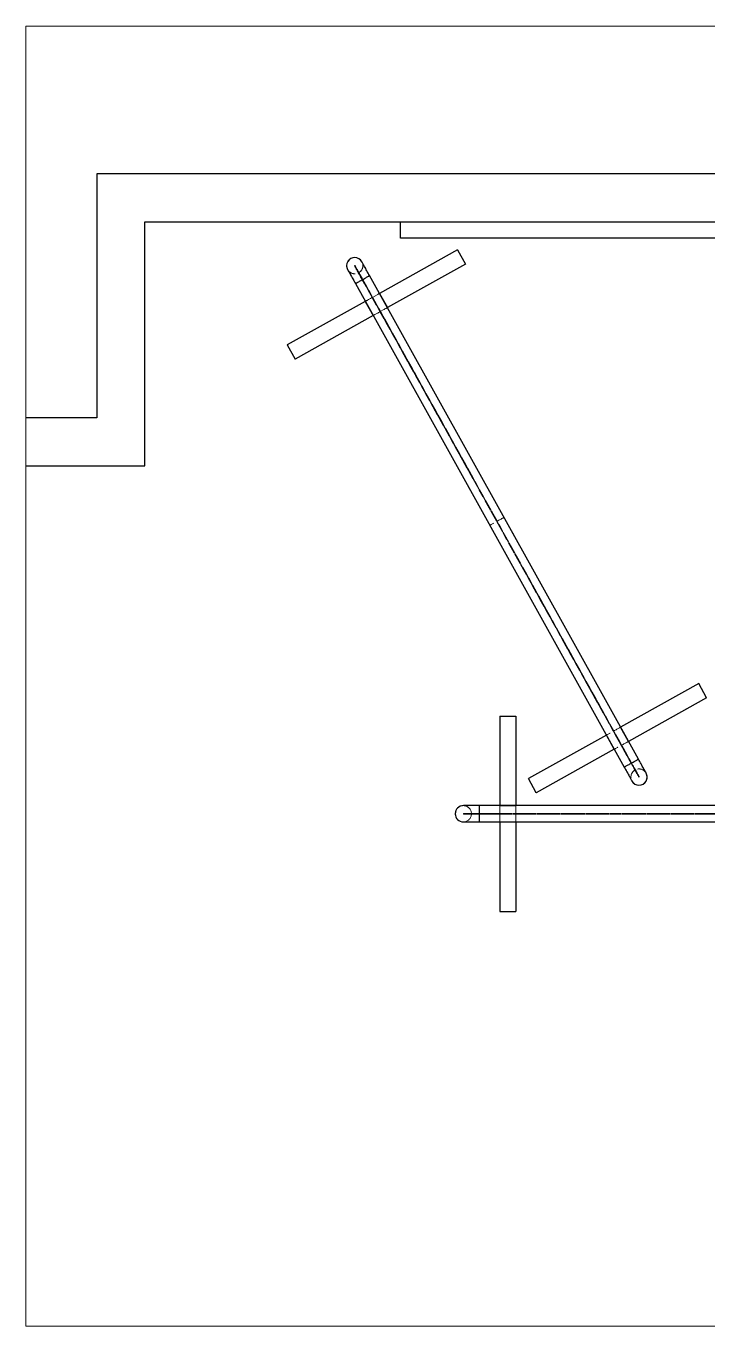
# Model space of a CAD drawing. Header units: millimetres. Extents: x 126 to 938, y 244 to 707.
# Drawn here: x 583.3 to 689.8, y 434 to 637.2 of the extents above; entities that cross this region are included whole.
import ezdxf

# ---------------------------------------------------------------- set-up
doc = ezdxf.new("R2010")
doc.units = ezdxf.units.MM
doc.linetypes.add('HIDDEN', pattern=[1.905, 1.27, -0.635])

msp = doc.modelspace()

# ---------------------------------------------------------------- linework, layer by layer
at = {"color": 7, "linetype": 'Continuous', "lineweight": 25}
for p, q in [((853.19, 614.05), (594.35, 614.05)), ((594.35, 614.05), (594.35, 575.95)), ((601.85, 606.55), (845.69, 606.55)), ((601.85, 568.45), (601.85, 606.55)), ((641.85, 604.01), (641.85, 606.55)), ((845.69, 604.01), (641.85, 604.01)), ((650.76, 602.16), (638.55, 595.37)), ((650.76, 602.16), (651.99, 599.94)), ((651.99, 599.94), (639.78, 593.15)), ((679.03, 522.61), (637, 598.15)), ((634.78, 596.91), (676.81, 521.37)), ((638.55, 595.37), (639.78, 593.15)), ((636.33, 594.13), (624.12, 587.34)), ((636.33, 594.13), (637.56, 591.91)), ((637.56, 591.91), (625.36, 585.12)), ((624.12, 587.34), (625.36, 585.12)), ((594.35, 575.95), (583.29, 575.95)), ((583.29, 568.45), (601.85, 568.45)), ((688.46, 534.4), (676.25, 527.61)), ((689.69, 532.18), (688.46, 534.4)), ((689.69, 532.18), (677.48, 525.39)), ((657.34, 529.31), (659.88, 529.31)), ((657.34, 529.31), (657.34, 515.34)), ((659.88, 529.31), (659.88, 515.34)), ((674.03, 526.37), (661.82, 519.58)), ((675.26, 524.15), (674.03, 526.37)), ((677.48, 525.39), (676.25, 527.61)), ((675.26, 524.15), (663.06, 517.36)), ((663.06, 517.36), (661.82, 519.58)), ((654.16, 515.34), (651.66, 515.34)), ((740.6, 515.34), (654.16, 515.34)), ((654.16, 512.8), (654.16, 515.34)), ((657.34, 515.34), (659.88, 515.34)), ((651.66, 512.8), (654.16, 512.8)), ((654.16, 512.8), (740.6, 512.8)), ((657.34, 512.8), (659.88, 512.8)), ((657.34, 512.8), (657.34, 498.83)), ((659.88, 512.8), (659.88, 498.83)), ((657.34, 498.83), (659.88, 498.83))]:
    msp.add_line(p, q, dxfattribs=at)
at = {"color": 7, "linetype": 'HIDDEN', "lineweight": 18}
for p, q in [((853.19, 614.05), (594.35, 614.05)), ((594.35, 614.05), (594.35, 575.95)), ((601.85, 606.55), (845.69, 606.55)), ((601.85, 568.45), (601.85, 606.55)), ((845.69, 606.55), (641.85, 606.55)), ((641.85, 606.55), (845.69, 606.55)), ((641.85, 604.01), (641.85, 606.55)), ((641.85, 604.01), (845.69, 604.01)), ((624.12, 587.34), (650.76, 602.16)), ((650.76, 602.16), (651.99, 599.94)), ((625.36, 585.12), (651.99, 599.94)), ((634.63, 599.69), (634.72, 599.74)), ((634.63, 599.69), (634.72, 599.74)), ((635.85, 597.5), (635.94, 597.55)), ((635.85, 597.5), (635.94, 597.55)), ((677.88, 521.97), (635.85, 597.5)), ((635.85, 597.5), (677.88, 521.97)), ((677.96, 522.02), (635.94, 597.55)), ((635.94, 597.55), (677.96, 522.02)), ((638.55, 595.37), (637, 598.15)), ((634.78, 596.91), (636.33, 594.13)), ((638.55, 595.37), (639.78, 593.15)), ((636.33, 594.13), (637.56, 591.91)), ((658.02, 560.38), (639.78, 593.15)), ((637.56, 591.91), (655.8, 559.14)), ((624.12, 587.34), (625.36, 585.12)), ((594.35, 575.95), (583.29, 575.95)), ((583.29, 568.45), (601.85, 568.45)), ((655.8, 559.14), (674.03, 526.37)), ((676.25, 527.61), (658.02, 560.38)), ((661.82, 519.58), (688.46, 534.4)), ((689.69, 532.18), (688.46, 534.4)), ((663.06, 517.36), (689.69, 532.18)), ((657.34, 529.31), (659.88, 529.31)), ((657.34, 498.83), (657.34, 529.31)), ((659.88, 498.83), (659.88, 529.31)), ((675.26, 524.15), (674.03, 526.37)), ((677.48, 525.39), (676.25, 527.61)), ((675.26, 524.15), (676.81, 521.37)), ((679.03, 522.61), (677.48, 525.39)), ((677.88, 521.97), (677.96, 522.02)), ((677.88, 521.97), (677.96, 522.02)), ((663.06, 517.36), (661.82, 519.58)), ((679.09, 519.78), (679.18, 519.83)), ((679.09, 519.78), (679.18, 519.83)), ((654.16, 515.34), (651.66, 515.34)), ((651.66, 514.02), (651.66, 514.12)), ((654.16, 514.12), (651.66, 514.12)), ((651.66, 514.02), (651.66, 514.12)), ((651.66, 514.12), (654.16, 514.12)), ((654.16, 514.02), (651.66, 514.02)), ((651.66, 514.02), (654.16, 514.02)), ((654.16, 512.81), (654.16, 515.34)), ((657.34, 515.34), (654.16, 515.34)), ((654.16, 515.34), (654.16, 512.8)), ((654.16, 514.02), (654.16, 514.12)), ((740.6, 514.12), (654.16, 514.12)), ((654.16, 514.02), (654.16, 514.12)), ((654.16, 514.12), (740.6, 514.12)), ((740.6, 514.02), (654.16, 514.02)), ((654.16, 514.02), (740.6, 514.02)), ((657.34, 512.8), (657.34, 515.34)), ((657.34, 515.34), (659.88, 515.34)), ((659.88, 512.8), (659.88, 515.34)), ((697.38, 515.34), (659.88, 515.34)), ((651.66, 512.8), (654.16, 512.8)), ((654.16, 512.8), (657.34, 512.8)), ((657.34, 512.8), (659.88, 512.8)), ((659.88, 512.8), (697.38, 512.8)), ((657.34, 498.83), (659.88, 498.83))]:
    msp.add_line(p, q, dxfattribs=at)
at = {"color": 7, "linetype": 'Continuous', "lineweight": 18, "flags": 128}
msp.add_lwpolyline([(869.07, 434.04), (876.66, 434.04), (876.66, 637.15), (583.29, 637.15), (583.29, 575.95), (583.29, 568.45), (583.29, 434.04), (861.57, 434.04), (869.07, 434.04)], dxfattribs=at)
at = {"color": 7, "linetype": 'HIDDEN', "lineweight": 18, "flags": 128}
for points in [[(635.85, 597.5), (635.74, 597.69), (635.64, 597.88), (635.53, 598.07), (635.43, 598.25), (635.34, 598.43), (635.24, 598.6), (635.15, 598.76), (635.07, 598.91), (634.99, 599.05), (634.92, 599.18), (634.85, 599.29), (634.8, 599.4), (634.75, 599.48), (634.71, 599.56), (634.68, 599.61), (634.65, 599.66), (634.64, 599.68), (634.63, 599.69)], [(634.63, 599.69), (634.64, 599.68), (634.65, 599.66), (634.68, 599.61), (634.71, 599.56), (634.75, 599.48), (634.8, 599.4), (634.85, 599.29), (634.92, 599.18), (634.99, 599.05), (635.07, 598.91), (635.15, 598.76), (635.24, 598.6), (635.34, 598.43), (635.43, 598.25), (635.53, 598.07), (635.64, 597.88), (635.74, 597.69), (635.85, 597.5)], [(635.94, 597.55), (635.83, 597.74), (635.73, 597.93), (635.62, 598.12), (635.52, 598.3), (635.42, 598.48), (635.33, 598.64), (635.24, 598.81), (635.16, 598.96), (635.08, 599.1), (635.01, 599.23), (634.94, 599.34), (634.88, 599.44), (634.84, 599.53), (634.79, 599.61), (634.76, 599.66), (634.74, 599.7), (634.73, 599.73), (634.72, 599.74)], [(634.72, 599.74), (634.73, 599.73), (634.74, 599.7), (634.76, 599.66), (634.79, 599.61), (634.84, 599.53), (634.88, 599.44), (634.94, 599.34), (635.01, 599.23), (635.08, 599.1), (635.16, 598.96), (635.24, 598.81), (635.33, 598.64), (635.42, 598.48), (635.52, 598.3), (635.62, 598.12), (635.73, 597.93), (635.83, 597.74), (635.94, 597.55)], [(637, 598.15), (636.9, 598.34), (636.79, 598.52), (636.69, 598.71), (636.59, 598.89), (636.49, 599.07), (636.4, 599.24), (636.31, 599.4), (636.22, 599.55), (636.14, 599.69), (636.07, 599.82), (636.01, 599.94), (635.95, 600.04), (635.9, 600.13), (635.86, 600.2), (635.83, 600.26), (635.81, 600.3), (635.79, 600.32), (635.79, 600.33)], [(633.57, 599.1), (633.57, 599.09), (633.59, 599.06), (633.61, 599.02), (633.64, 598.96), (633.68, 598.89), (633.73, 598.8), (633.79, 598.7), (633.85, 598.58), (633.92, 598.46), (634, 598.31), (634.09, 598.16), (634.18, 598), (634.27, 597.83), (634.37, 597.66), (634.47, 597.48), (634.57, 597.29), (634.68, 597.1), (634.78, 596.91)], [(637, 598.15), (637, 598.14), (636.97, 598.13), (636.93, 598.11), (636.88, 598.08), (636.81, 598.04), (636.73, 598), (636.64, 597.94), (636.54, 597.89), (636.43, 597.83), (636.31, 597.76), (636.19, 597.69), (636.06, 597.62), (635.93, 597.55), (635.79, 597.47), (635.66, 597.4), (635.54, 597.33), (635.42, 597.26), (635.3, 597.2), (635.19, 597.14), (635.1, 597.08), (635.01, 597.04), (634.94, 597), (634.88, 596.96), (634.83, 596.94), (634.8, 596.92), (634.79, 596.91), (634.78, 596.91)], [(637, 598.14), (637, 598.15), (637, 598.14), (636.97, 598.13), (636.93, 598.11), (636.88, 598.08), (636.81, 598.04), (636.73, 598), (636.64, 597.94), (636.54, 597.89), (636.43, 597.83), (636.31, 597.76), (636.19, 597.69), (636.06, 597.62), (635.93, 597.55), (635.79, 597.47), (635.66, 597.4), (635.54, 597.33), (635.42, 597.26), (635.3, 597.2), (635.19, 597.14), (635.1, 597.08), (635.01, 597.04), (634.94, 597), (634.88, 596.96), (634.83, 596.94), (634.8, 596.92), (634.79, 596.91), (634.79, 596.91), (634.8, 596.92), (634.83, 596.94), (634.88, 596.96), (634.94, 597), (635.01, 597.04), (635.1, 597.08), (635.19, 597.14), (635.3, 597.2), (635.42, 597.26), (635.54, 597.33), (635.66, 597.4), (635.79, 597.47), (635.93, 597.55), (636.06, 597.62), (636.19, 597.69), (636.31, 597.76), (636.43, 597.83), (636.54, 597.89), (636.64, 597.94), (636.73, 598), (636.81, 598.04), (636.88, 598.08), (636.93, 598.11), (636.97, 598.13), (637, 598.14)], [(636.33, 594.13), (636.34, 594.14), (636.36, 594.15), (636.4, 594.17), (636.46, 594.2), (636.53, 594.24), (636.61, 594.29), (636.7, 594.34), (636.81, 594.4), (636.92, 594.46), (637.05, 594.53), (637.17, 594.6), (637.31, 594.67), (637.44, 594.75), (637.57, 594.82), (637.7, 594.9), (637.83, 594.97), (637.95, 595.04), (638.07, 595.1), (638.18, 595.16), (638.27, 595.21), (638.35, 595.26), (638.42, 595.3), (638.48, 595.33), (638.52, 595.35), (638.54, 595.36), (638.55, 595.37)], [(637.56, 591.91), (637.57, 591.92), (637.6, 591.93), (637.64, 591.95), (637.69, 591.98), (637.76, 592.02), (637.84, 592.07), (637.94, 592.12), (638.04, 592.18), (638.16, 592.24), (638.28, 592.31), (638.41, 592.38), (638.54, 592.46), (638.67, 592.53), (638.81, 592.6), (638.94, 592.68), (639.07, 592.75), (639.19, 592.82), (639.3, 592.88), (639.41, 592.94), (639.5, 592.99), (639.59, 593.04), (639.66, 593.08), (639.71, 593.11), (639.75, 593.13), (639.78, 593.14), (639.78, 593.15)], [(658.01, 560.37), (658.02, 560.38), (658.01, 560.37), (657.98, 560.36), (657.95, 560.34), (657.89, 560.31), (657.83, 560.27), (657.75, 560.23), (657.66, 560.18), (657.55, 560.12), (657.44, 560.06), (657.32, 559.99), (657.2, 559.92), (657.07, 559.85), (656.94, 559.78), (656.81, 559.71), (656.68, 559.63), (656.55, 559.56), (656.43, 559.49), (656.31, 559.43), (656.21, 559.37), (656.11, 559.32), (656.02, 559.27), (655.95, 559.23), (655.89, 559.19), (655.84, 559.17), (655.81, 559.15), (655.8, 559.14), (655.81, 559.15), (655.84, 559.17), (655.89, 559.19), (655.95, 559.23), (656.02, 559.27), (656.11, 559.32), (656.21, 559.37), (656.31, 559.43), (656.43, 559.49), (656.55, 559.56), (656.68, 559.63), (656.81, 559.71), (656.94, 559.78), (657.07, 559.85), (657.2, 559.92), (657.32, 559.99), (657.44, 560.06), (657.55, 560.12), (657.66, 560.18), (657.75, 560.23), (657.83, 560.27), (657.89, 560.31), (657.95, 560.34), (657.98, 560.36), (658.01, 560.37)], [(676.25, 527.61), (676.24, 527.6), (676.22, 527.59), (676.18, 527.57), (676.12, 527.54), (676.05, 527.5), (675.97, 527.45), (675.87, 527.4), (675.77, 527.34), (675.65, 527.28), (675.53, 527.21), (675.4, 527.14), (675.27, 527.06), (675.14, 526.99), (675, 526.92), (674.87, 526.84), (674.74, 526.77), (674.62, 526.7), (674.51, 526.64), (674.4, 526.58), (674.31, 526.53), (674.22, 526.48), (674.16, 526.44), (674.1, 526.41), (674.06, 526.39), (674.04, 526.38), (674.03, 526.37)], [(677.48, 525.39), (677.47, 525.38), (677.45, 525.37), (677.41, 525.35), (677.36, 525.32), (677.29, 525.28), (677.2, 525.23), (677.11, 525.18), (677, 525.12), (676.89, 525.06), (676.77, 524.99), (676.64, 524.92), (676.51, 524.85), (676.37, 524.77), (676.24, 524.7), (676.11, 524.62), (675.98, 524.55), (675.86, 524.48), (675.74, 524.42), (675.64, 524.36), (675.54, 524.31), (675.46, 524.26), (675.39, 524.22), (675.34, 524.19), (675.3, 524.17), (675.27, 524.16), (675.26, 524.15)], [(679.02, 522.61), (679.03, 522.61), (679.02, 522.61), (679, 522.59), (678.96, 522.57), (678.91, 522.54), (678.84, 522.5), (678.76, 522.46), (678.67, 522.41), (678.57, 522.35), (678.46, 522.29), (678.34, 522.22), (678.21, 522.15), (678.08, 522.08), (677.95, 522.01), (677.82, 521.94), (677.69, 521.86), (677.56, 521.79), (677.44, 521.73), (677.33, 521.66), (677.22, 521.6), (677.12, 521.55), (677.04, 521.5), (676.96, 521.46), (676.9, 521.43), (676.86, 521.4), (676.83, 521.38), (676.81, 521.38), (676.83, 521.38), (676.86, 521.4), (676.9, 521.43), (676.96, 521.46), (677.04, 521.5), (677.12, 521.55), (677.22, 521.6), (677.33, 521.66), (677.44, 521.73), (677.56, 521.79), (677.69, 521.86), (677.82, 521.94), (677.95, 522.01), (678.08, 522.08), (678.21, 522.15), (678.34, 522.22), (678.46, 522.29), (678.57, 522.35), (678.67, 522.41), (678.76, 522.46), (678.84, 522.5), (678.91, 522.54), (678.96, 522.57), (679, 522.59), (679.02, 522.61)], [(679.03, 522.61), (679.02, 522.61), (679, 522.59), (678.96, 522.57), (678.91, 522.54), (678.84, 522.5), (678.76, 522.46), (678.67, 522.41), (678.57, 522.35), (678.46, 522.29), (678.34, 522.22), (678.21, 522.15), (678.08, 522.08), (677.95, 522.01), (677.82, 521.94), (677.69, 521.86), (677.56, 521.79), (677.44, 521.73), (677.33, 521.66), (677.22, 521.6), (677.12, 521.55), (677.04, 521.5), (676.96, 521.46), (676.9, 521.43), (676.86, 521.4), (676.83, 521.38), (676.81, 521.38), (676.81, 521.37)], [(679.18, 519.83), (679.17, 519.84), (679.16, 519.86), (679.14, 519.91), (679.11, 519.96), (679.06, 520.04), (679.02, 520.12), (678.96, 520.23), (678.89, 520.34), (678.82, 520.47), (678.74, 520.61), (678.66, 520.76), (678.57, 520.92), (678.48, 521.09), (678.38, 521.27), (678.28, 521.45), (678.17, 521.64), (678.07, 521.83), (677.96, 522.02)], [(677.96, 522.02), (678.07, 521.83), (678.17, 521.64), (678.28, 521.45), (678.38, 521.27), (678.48, 521.09), (678.57, 520.92), (678.66, 520.76), (678.74, 520.61), (678.82, 520.47), (678.89, 520.34), (678.96, 520.23), (679.02, 520.12), (679.06, 520.04), (679.11, 519.96), (679.14, 519.91), (679.16, 519.86), (679.17, 519.84), (679.18, 519.83)], [(680.24, 520.42), (680.24, 520.43), (680.23, 520.46), (680.2, 520.5), (680.17, 520.56), (680.13, 520.63), (680.08, 520.72), (680.02, 520.82), (679.96, 520.94), (679.89, 521.06), (679.81, 521.21), (679.73, 521.36), (679.64, 521.52), (679.54, 521.69), (679.44, 521.86), (679.34, 522.04), (679.24, 522.23), (679.14, 522.42), (679.03, 522.61)], [(676.81, 521.37), (676.92, 521.18), (677.02, 521), (677.12, 520.81), (677.23, 520.63), (677.32, 520.45), (677.42, 520.28), (677.51, 520.12), (677.59, 519.97), (677.67, 519.83), (677.74, 519.7), (677.81, 519.59), (677.86, 519.48), (677.91, 519.39), (677.95, 519.32), (677.98, 519.26), (678.01, 519.22), (678.02, 519.2), (678.02, 519.19)], [(679.09, 519.78), (679.09, 519.79), (679.07, 519.82), (679.05, 519.86), (679.02, 519.91), (678.98, 519.99), (678.93, 520.08), (678.87, 520.18), (678.81, 520.29), (678.74, 520.42), (678.66, 520.56), (678.57, 520.71), (678.48, 520.88), (678.39, 521.04), (678.29, 521.22), (678.19, 521.4), (678.09, 521.59), (677.98, 521.78), (677.88, 521.97)], [(677.88, 521.97), (677.98, 521.78), (678.09, 521.59), (678.19, 521.4), (678.29, 521.22), (678.39, 521.04), (678.48, 520.88), (678.57, 520.71), (678.66, 520.56), (678.74, 520.42), (678.81, 520.29), (678.87, 520.18), (678.93, 520.08), (678.98, 519.99), (679.02, 519.91), (679.05, 519.86), (679.07, 519.82), (679.09, 519.79), (679.09, 519.78)]]:
    msp.add_lwpolyline(points, dxfattribs=at)
at = {"color": 7, "linetype": 'Continuous', "lineweight": 25, "flags": 128}
for points in [[(637, 598.15), (636.9, 598.34), (636.79, 598.52), (636.69, 598.71), (636.59, 598.89), (636.49, 599.07), (636.4, 599.24), (636.31, 599.4), (636.22, 599.55), (636.14, 599.69), (636.07, 599.82), (636.01, 599.94), (635.95, 600.04), (635.9, 600.13), (635.86, 600.2), (635.83, 600.26), (635.81, 600.3), (635.79, 600.32), (635.79, 600.33)], [(633.57, 599.1), (633.57, 599.09), (633.59, 599.06), (633.61, 599.02), (633.64, 598.96), (633.68, 598.89), (633.73, 598.8), (633.79, 598.7), (633.85, 598.58), (633.92, 598.46), (634, 598.31), (634.09, 598.16), (634.18, 598), (634.27, 597.83), (634.37, 597.66), (634.47, 597.48), (634.57, 597.29), (634.68, 597.1), (634.78, 596.91)], [(634.78, 596.91), (634.79, 596.91), (634.8, 596.92), (634.83, 596.94), (634.88, 596.96), (634.94, 597), (635.01, 597.04), (635.1, 597.08), (635.19, 597.14), (635.3, 597.2), (635.42, 597.26), (635.54, 597.33), (635.66, 597.4), (635.79, 597.47), (635.93, 597.55), (636.06, 597.62), (636.19, 597.69), (636.31, 597.76), (636.43, 597.83), (636.54, 597.89), (636.64, 597.94), (636.73, 598), (636.81, 598.04), (636.88, 598.08), (636.93, 598.11), (636.97, 598.13), (637, 598.14), (637, 598.15), (637, 598.15)], [(676.81, 521.37), (676.81, 521.38), (676.83, 521.38), (676.86, 521.4), (676.9, 521.43), (676.96, 521.46), (677.04, 521.5), (677.12, 521.55), (677.22, 521.6), (677.33, 521.66), (677.44, 521.73), (677.56, 521.79), (677.69, 521.86), (677.82, 521.94), (677.95, 522.01), (678.08, 522.08), (678.21, 522.15), (678.34, 522.22), (678.46, 522.29), (678.57, 522.35), (678.67, 522.41), (678.76, 522.46), (678.84, 522.5), (678.91, 522.54), (678.96, 522.57), (679, 522.59), (679.02, 522.61), (679.03, 522.61)], [(680.24, 520.42), (680.24, 520.43), (680.23, 520.46), (680.2, 520.5), (680.17, 520.56), (680.13, 520.63), (680.08, 520.72), (680.02, 520.82), (679.96, 520.94), (679.89, 521.06), (679.81, 521.21), (679.73, 521.36), (679.64, 521.52), (679.54, 521.69), (679.44, 521.86), (679.34, 522.04), (679.24, 522.23), (679.14, 522.42), (679.03, 522.61)], [(676.81, 521.37), (676.92, 521.18), (677.02, 521), (677.12, 520.81), (677.23, 520.63), (677.32, 520.45), (677.42, 520.28), (677.51, 520.12), (677.59, 519.97), (677.67, 519.83), (677.74, 519.7), (677.81, 519.59), (677.86, 519.48), (677.91, 519.39), (677.95, 519.32), (677.98, 519.26), (678.01, 519.22), (678.02, 519.2), (678.02, 519.19)]]:
    msp.add_lwpolyline(points, dxfattribs=at)
at = {"color": 7, "linetype": 'HIDDEN', "lineweight": 18}
for centre in [(634.68, 599.71), (679.13, 519.81), (651.66, 514.07)]:
    msp.add_circle(centre, 1.27, dxfattribs=at)
at = {"color": 7, "linetype": 'Continuous', "lineweight": 25}
for centre, start, end in [((634.68, 599.71), 29.0905, 209.0906), ((679.13, 519.81), 209.0904, 29.0905), ((651.66, 514.07), 90, 270)]:
    msp.add_arc(centre, 1.27, start, end, dxfattribs=at)
at = {"color": 7, "linetype": 'HIDDEN', "lineweight": 18}
for centre, start, end in [((634.68, 599.71), 209.0905, 29.0905), ((679.13, 519.81), 29.0904, 209.0905), ((651.66, 514.07), 270, 90)]:
    msp.add_arc(centre, 1.27, start, end, dxfattribs=at)

doc.saveas('drawing.dxf')
